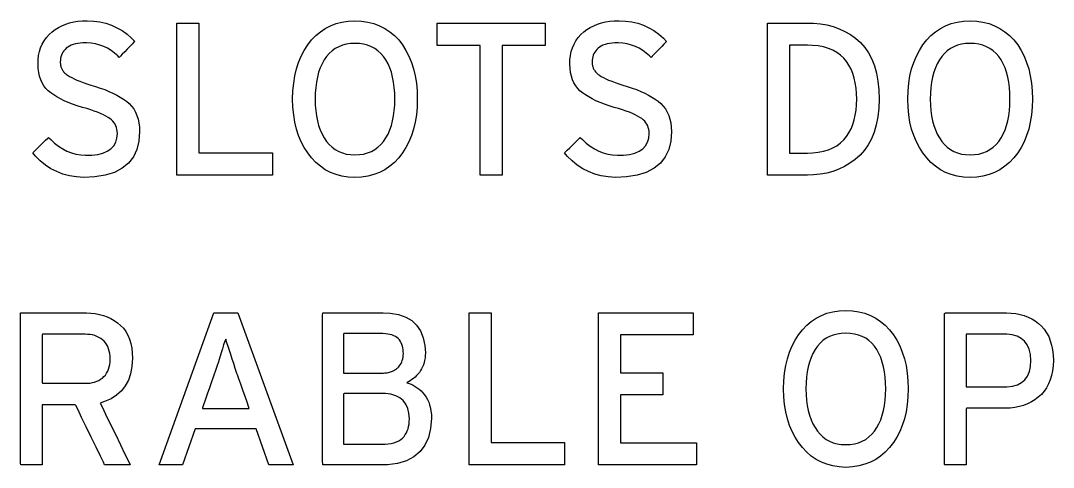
# Model space of a CAD drawing. Extents: x 1 to 47.7, y 0.2 to 33.4.
# Drawn here: x 3.026 to 4.81, y 18.392 to 19.162 of the extents above; entities that cross this region are included whole.
import ezdxf

# ---------------------------------------------------------------- set-up
doc = ezdxf.new("R2010")
doc.units = 0
doc.header["$MEASUREMENT"] = 0
doc.layers.add('6_0____DWG', color=7, linetype='CONTINUOUS')

msp = doc.modelspace()

# ---------------------------------------------------------------- linework, layer by layer
at = {"layer": '6_0____DWG'}
for points in [[(3.2319, 18.9712), (3.2308, 18.9546), (3.2273, 18.94), (3.2213, 18.9273), (3.2128, 18.9165), (3.2019, 18.9077), (3.1885, 18.9007), (3.1726, 18.8958), (3.1543, 18.8927), (3.1353, 18.8917), (3.1227, 18.8927), (3.1108, 18.8947), (3.0995, 18.8978), (3.0888, 18.9019), (3.0788, 18.907), (3.0693, 18.9131), (3.0604, 18.9203), (3.0521, 18.9284), (3.0474, 18.9342), (3.0491, 18.9358), (3.0522, 18.9389), (3.0563, 18.943), (3.0608, 18.9475), (3.0654, 18.9521), (3.0695, 18.9562), (3.0727, 18.9593), (3.0744, 18.9611), (3.0783, 18.9574), (3.0849, 18.9512), (3.0918, 18.9458), (3.099, 18.9413), (3.1064, 18.9375), (3.1141, 18.9344), (3.122, 18.9322), (3.1302, 18.9308), (3.1387, 18.9301), (3.1495, 18.9303), (3.1597, 18.9316), (3.1686, 18.9338), (3.1761, 18.937), (3.1823, 18.9412), (3.1871, 18.9464), (3.1906, 18.9526), (3.1927, 18.9598), (3.1934, 18.968), (3.1933, 18.9715), (3.1928, 18.9748), (3.192, 18.9778), (3.1909, 18.9808), (3.1895, 18.9836), (3.1878, 18.9862), (3.1857, 18.9888), (3.1833, 18.9912), (3.1806, 18.9934), (3.1773, 18.9956), (3.1735, 18.9979), (3.1693, 19), (3.1645, 19.0022), (3.1593, 19.0043), (3.1536, 19.0065), (3.1474, 19.0085), (3.1407, 19.0106), (3.133, 19.0128), (3.1243, 19.0155), (3.1162, 19.0183), (3.1086, 19.0212), (3.1016, 19.0243), (3.095, 19.0275), (3.089, 19.0308), (3.0835, 19.0343), (3.0785, 19.0379), (3.074, 19.0416), (3.0701, 19.0456), (3.0666, 19.0502), (3.0636, 19.0552), (3.0612, 19.0606), (3.0592, 19.0665), (3.0578, 19.0729), (3.0569, 19.0798), (3.0565, 19.0871), (3.0567, 19.0948), (3.0575, 19.1022), (3.059, 19.1091), (3.061, 19.1157), (3.0637, 19.1219), (3.067, 19.1278), (3.0709, 19.1332), (3.0755, 19.1383), (3.0806, 19.1429), (3.086, 19.147), (3.0918, 19.1506), (3.0978, 19.1537), (3.1042, 19.1563), (3.111, 19.1585), (3.118, 19.1602), (3.1254, 19.1614), (3.1331, 19.1622), (3.1414, 19.1624), (3.1526, 19.1618), (3.1633, 19.1603), (3.1736, 19.1579), (3.1834, 19.1546), (3.1927, 19.1503), (3.2017, 19.1452), (3.2101, 19.1392), (3.2181, 19.1323), (3.2235, 19.1267), (3.222, 19.1252), (3.219, 19.1221), (3.2151, 19.118), (3.2106, 19.1134), (3.2061, 19.1087), (3.2019, 19.1044), (3.1987, 19.1011), (3.1968, 19.0991), (3.1941, 19.1015), (3.1885, 19.1066), (3.1826, 19.111), (3.1764, 19.1148), (3.1698, 19.1179), (3.1629, 19.1204), (3.1556, 19.1222), (3.148, 19.1234), (3.14, 19.124), (3.134, 19.1239), (3.1293, 19.1236), (3.125, 19.123), (3.1209, 19.1222), (3.1172, 19.1212), (3.1138, 19.12), (3.1106, 19.1185), (3.1078, 19.1168), (3.1053, 19.1149), (3.1031, 19.1128), (3.1012, 19.1105), (3.0995, 19.1081), (3.0981, 19.1056), (3.0969, 19.1029), (3.096, 19.1002), (3.0954, 19.0973), (3.095, 19.0943), (3.0949, 19.0913), (3.0949, 19.0897), (3.095, 19.0883), (3.0952, 19.0869), (3.0954, 19.0855), (3.0957, 19.0842), (3.0961, 19.0829), (3.0965, 19.0817), (3.097, 19.0805), (3.0975, 19.0793), (3.0982, 19.0781), (3.0989, 19.0768), (3.0998, 19.0756), (3.1007, 19.0744), (3.1018, 19.0732), (3.1029, 19.0721), (3.1042, 19.0709), (3.1056, 19.0698), (3.1076, 19.0683), (3.1109, 19.0662), (3.1146, 19.0641), (3.1188, 19.062), (3.1236, 19.0599), (3.1288, 19.0578), (3.1346, 19.0556), (3.1409, 19.0535), (3.1477, 19.0513), (3.1557, 19.0488), (3.1639, 19.0462), (3.1716, 19.0434), (3.1789, 19.0404), (3.1858, 19.0373), (3.1923, 19.034), (3.1983, 19.0306), (3.2039, 19.027), (3.2091, 19.0233), (3.2138, 19.0193), (3.218, 19.0149), (3.2216, 19.01), (3.2247, 19.0046), (3.2272, 18.9989), (3.2292, 18.9926), (3.2306, 18.9859), (3.2315, 18.9788)], [(3.7114, 19.0271), (3.7109, 19.0132), (3.7097, 18.9999), (3.7077, 18.9872), (3.7049, 18.9753), (3.7013, 18.964), (3.6969, 18.9534), (3.6918, 18.9435), (3.6859, 18.9343), (3.6792, 18.9256), (3.6718, 18.9178), (3.6638, 18.9111), (3.6553, 18.9053), (3.6461, 18.9006), (3.6364, 18.8968), (3.626, 18.8941), (3.6151, 18.8923), (3.6036, 18.8916), (3.5922, 18.8923), (3.5813, 18.8941), (3.5711, 18.8968), (3.5615, 18.9006), (3.5524, 18.9053), (3.544, 18.9111), (3.5362, 18.9178), (3.5289, 18.9256), (3.5222, 18.9343), (3.5162, 18.9435), (3.5109, 18.9534), (3.5065, 18.964), (3.5028, 18.9753), (3.4999, 18.9872), (3.4979, 18.9999), (3.4966, 19.0132), (3.4961, 19.0271), (3.4966, 19.0411), (3.4979, 19.0544), (3.4999, 19.0671), (3.5028, 19.0791), (3.5065, 19.0904), (3.5109, 19.1011), (3.5162, 19.1111), (3.5222, 19.1205), (3.5289, 19.1291), (3.5362, 19.1368), (3.544, 19.1434), (3.5524, 19.1491), (3.5615, 19.1538), (3.5711, 19.1574), (3.5813, 19.1601), (3.5922, 19.1618), (3.6036, 19.1624), (3.6151, 19.1618), (3.626, 19.1601), (3.6364, 19.1574), (3.6461, 19.1538), (3.6553, 19.1491), (3.6638, 19.1434), (3.6718, 19.1368), (3.6792, 19.1291), (3.6859, 19.1205), (3.6918, 19.1111), (3.6969, 19.1011), (3.7013, 19.0904), (3.7049, 19.0791), (3.7077, 19.0671), (3.7097, 19.0544), (3.7109, 19.0411)], [(4.1501, 18.9712), (4.1491, 18.9546), (4.1455, 18.94), (4.1395, 18.9273), (4.1311, 18.9165), (4.1202, 18.9077), (4.1068, 18.9007), (4.0909, 18.8958), (4.0726, 18.8927), (4.0535, 18.8917), (4.041, 18.8927), (4.0291, 18.8947), (4.0178, 18.8978), (4.0071, 18.9019), (3.997, 18.907), (3.9875, 18.9131), (3.9786, 18.9203), (3.9704, 18.9284), (3.9657, 18.9342), (3.9673, 18.9358), (3.9704, 18.9389), (3.9745, 18.943), (3.9791, 18.9475), (3.9837, 18.9521), (3.9878, 18.9562), (3.9909, 18.9593), (3.9927, 18.9611), (3.9965, 18.9574), (4.0032, 18.9512), (4.0101, 18.9458), (4.0172, 18.9413), (4.0247, 18.9375), (4.0324, 18.9344), (4.0403, 18.9322), (4.0485, 18.9308), (4.057, 18.9301), (4.0677, 18.9303), (4.078, 18.9316), (4.0869, 18.9338), (4.0944, 18.937), (4.1006, 18.9412), (4.1054, 18.9464), (4.1089, 18.9526), (4.111, 18.9598), (4.1117, 18.968), (4.1116, 18.9715), (4.1111, 18.9748), (4.1103, 18.9778), (4.1092, 18.9808), (4.1078, 18.9836), (4.106, 18.9862), (4.104, 18.9888), (4.1016, 18.9912), (4.0989, 18.9934), (4.0956, 18.9956), (4.0918, 18.9979), (4.0875, 19), (4.0828, 19.0022), (4.0776, 19.0043), (4.0718, 19.0065), (4.0656, 19.0085), (4.059, 19.0106), (4.0512, 19.0128), (4.0426, 19.0155), (4.0345, 19.0183), (4.0269, 19.0212), (4.0199, 19.0243), (4.0133, 19.0275), (4.0073, 19.0308), (4.0018, 19.0343), (3.9968, 19.0379), (3.9923, 19.0416), (3.9883, 19.0456), (3.9849, 19.0502), (3.9819, 19.0552), (3.9795, 19.0606), (3.9775, 19.0665), (3.9761, 19.0729), (3.9752, 19.0798), (3.9748, 19.0871), (3.975, 19.0948), (3.9758, 19.1022), (3.9772, 19.1091), (3.9793, 19.1157), (3.982, 19.1219), (3.9853, 19.1278), (3.9892, 19.1332), (3.9937, 19.1383), (3.9989, 19.1429), (4.0043, 19.147), (4.01, 19.1506), (4.0161, 19.1537), (4.0225, 19.1563), (4.0292, 19.1585), (4.0363, 19.1602), (4.0437, 19.1614), (4.0514, 19.1622), (4.0597, 19.1624), (4.0709, 19.1618), (4.0816, 19.1603), (4.0919, 19.1579), (4.1017, 19.1546), (4.111, 19.1503), (4.1199, 19.1452), (4.1284, 19.1392), (4.1364, 19.1323), (4.1417, 19.1267), (4.1403, 19.1252), (4.1373, 19.1221), (4.1334, 19.118), (4.1289, 19.1134), (4.1243, 19.1087), (4.1202, 19.1044), (4.117, 19.1011), (4.1151, 19.0991), (4.1123, 19.1015), (4.1068, 19.1066), (4.1009, 19.111), (4.0947, 19.1148), (4.0881, 19.1179), (4.0812, 19.1204), (4.0739, 19.1222), (4.0663, 19.1234), (4.0583, 19.124), (4.0523, 19.1239), (4.0476, 19.1236), (4.0433, 19.123), (4.0392, 19.1222), (4.0355, 19.1212), (4.032, 19.12), (4.0289, 19.1185), (4.0261, 19.1168), (4.0236, 19.1149), (4.0214, 19.1128), (4.0195, 19.1105), (4.0178, 19.1081), (4.0164, 19.1056), (4.0152, 19.1029), (4.0143, 19.1002), (4.0137, 19.0973), (4.0133, 19.0943), (4.0132, 19.0913), (4.0132, 19.0897), (4.0133, 19.0883), (4.0135, 19.0869), (4.0137, 19.0855), (4.014, 19.0842), (4.0143, 19.0829), (4.0148, 19.0817), (4.0152, 19.0805), (4.0158, 19.0793), (4.0164, 19.0781), (4.0172, 19.0768), (4.018, 19.0756), (4.019, 19.0744), (4.02, 19.0732), (4.0212, 19.0721), (4.0225, 19.0709), (4.0239, 19.0698), (4.0259, 19.0683), (4.0291, 19.0662), (4.0329, 19.0641), (4.0371, 19.062), (4.0418, 19.0599), (4.0471, 19.0578), (4.0529, 19.0556), (4.0592, 19.0535), (4.066, 19.0513), (4.074, 19.0488), (4.0822, 19.0462), (4.0899, 19.0434), (4.0972, 19.0404), (4.1041, 19.0373), (4.1106, 19.034), (4.1166, 19.0306), (4.1222, 19.027), (4.1274, 19.0233), (4.1321, 19.0193), (4.1362, 19.0149), (4.1399, 19.01), (4.1429, 19.0046), (4.1455, 18.9989), (4.1474, 18.9926), (4.1489, 18.9859), (4.1498, 18.9788)], [(4.509, 19.027), (4.5083, 19.0113), (4.5067, 18.9966), (4.504, 18.9829), (4.5004, 18.9703), (4.4958, 18.9587), (4.4901, 18.9482), (4.4835, 18.9387), (4.4759, 18.9302), (4.4674, 18.9229), (4.4585, 18.9164), (4.4491, 18.9109), (4.4393, 18.9062), (4.429, 18.9023), (4.4183, 18.8994), (4.4071, 18.8973), (4.3955, 18.8962), (4.3851, 18.8958), (4.3817, 18.8958), (4.374, 18.8958), (4.3634, 18.8958), (4.3514, 18.8958), (4.3393, 18.8958), (4.3284, 18.8958), (4.3202, 18.8958), (4.3161, 18.8958), (4.3159, 18.9012), (4.3159, 18.924), (4.3159, 18.9599), (4.3159, 19.0038), (4.3159, 19.0503), (4.3159, 19.0941), (4.3159, 19.1301), (4.3159, 19.1529), (4.3161, 19.1582), (4.3202, 19.1582), (4.3284, 19.1582), (4.3393, 19.1582), (4.3514, 19.1582), (4.3634, 19.1582), (4.374, 19.1582), (4.3817, 19.1582), (4.3851, 19.1582), (4.3957, 19.158), (4.4075, 19.1569), (4.4188, 19.155), (4.4297, 19.1522), (4.44, 19.1485), (4.4499, 19.1439), (4.4593, 19.1384), (4.4682, 19.132), (4.4765, 19.1247), (4.484, 19.1162), (4.4905, 19.1067), (4.496, 19.0961), (4.5006, 19.0844), (4.5041, 19.0717), (4.5067, 19.0579), (4.5084, 19.043)], [(4.7736, 19.0271), (4.7731, 19.0132), (4.7719, 18.9999), (4.7699, 18.9872), (4.7671, 18.9753), (4.7635, 18.964), (4.7591, 18.9534), (4.754, 18.9435), (4.7481, 18.9343), (4.7414, 18.9256), (4.734, 18.9178), (4.726, 18.9111), (4.7175, 18.9053), (4.7083, 18.9006), (4.6986, 18.8968), (4.6882, 18.8941), (4.6773, 18.8923), (4.6658, 18.8916), (4.6544, 18.8923), (4.6435, 18.8941), (4.6333, 18.8968), (4.6237, 18.9006), (4.6146, 18.9053), (4.6062, 18.9111), (4.5984, 18.9178), (4.5911, 18.9256), (4.5844, 18.9343), (4.5784, 18.9435), (4.5731, 18.9534), (4.5687, 18.964), (4.565, 18.9753), (4.5621, 18.9872), (4.5601, 18.9999), (4.5588, 19.0132), (4.5583, 19.0271), (4.5588, 19.0411), (4.5601, 19.0544), (4.5621, 19.0671), (4.565, 19.0791), (4.5687, 19.0904), (4.5731, 19.1011), (4.5784, 19.1111), (4.5844, 19.1205), (4.5911, 19.1291), (4.5984, 19.1368), (4.6062, 19.1434), (4.6146, 19.1491), (4.6237, 19.1538), (4.6333, 19.1574), (4.6435, 19.1601), (4.6544, 19.1618), (4.6658, 19.1624), (4.6773, 19.1618), (4.6882, 19.1601), (4.6986, 19.1574), (4.7083, 19.1538), (4.7175, 19.1491), (4.726, 19.1434), (4.734, 19.1368), (4.7414, 19.1291), (4.7481, 19.1205), (4.754, 19.1111), (4.7591, 19.1011), (4.7635, 19.0904), (4.7671, 19.0791), (4.7699, 19.0671), (4.7719, 19.0544), (4.7731, 19.0411)], [(3.6726, 19.0271), (3.6724, 19.0374), (3.6717, 19.0472), (3.6705, 19.0565), (3.6688, 19.0652), (3.6666, 19.0733), (3.664, 19.081), (3.6608, 19.0881), (3.6572, 19.0947), (3.6531, 19.1006), (3.6485, 19.1059), (3.6435, 19.1104), (3.638, 19.1143), (3.632, 19.1174), (3.6256, 19.1199), (3.6187, 19.1217), (3.6114, 19.1228), (3.6036, 19.1233), (3.5959, 19.1228), (3.5888, 19.1217), (3.582, 19.1199), (3.5757, 19.1174), (3.5698, 19.1143), (3.5643, 19.1104), (3.5593, 19.1059), (3.5548, 19.1006), (3.5506, 19.0947), (3.5469, 19.0881), (3.5437, 19.081), (3.541, 19.0733), (3.5388, 19.0652), (3.5371, 19.0565), (3.5359, 19.0472), (3.5351, 19.0374), (3.5349, 19.0271), (3.5351, 19.0169), (3.5359, 19.0073), (3.5371, 18.9981), (3.5388, 18.9895), (3.541, 18.9814), (3.5437, 18.9738), (3.5469, 18.9668), (3.5506, 18.9603), (3.5548, 18.9542), (3.5593, 18.9487), (3.5643, 18.944), (3.5698, 18.9399), (3.5757, 18.9366), (3.582, 18.9341), (3.5888, 18.9322), (3.5959, 18.9312), (3.6036, 18.9308), (3.6114, 18.9312), (3.6187, 18.9322), (3.6256, 18.9341), (3.632, 18.9366), (3.638, 18.9399), (3.6435, 18.944), (3.6485, 18.9487), (3.6531, 18.9542), (3.6572, 18.9603), (3.6608, 18.9668), (3.664, 18.9738), (3.6666, 18.9814), (3.6688, 18.9895), (3.6705, 18.9981), (3.6717, 19.0073), (3.6724, 19.0169)], [(4.4702, 19.027), (4.47, 19.0368), (4.4691, 19.0462), (4.4677, 19.055), (4.4658, 19.0633), (4.4633, 19.0712), (4.4603, 19.0786), (4.4567, 19.0855), (4.4525, 19.0919), (4.4477, 19.0978), (4.4421, 19.1031), (4.4358, 19.1076), (4.4288, 19.1115), (4.4212, 19.1146), (4.4128, 19.117), (4.4038, 19.1188), (4.394, 19.1198), (4.3851, 19.1202), (4.3836, 19.1202), (4.3801, 19.1202), (4.3753, 19.1202), (4.3699, 19.1202), (4.3645, 19.1202), (4.3596, 19.1202), (4.3559, 19.1202), (4.354, 19.1202), (4.3539, 19.1164), (4.3539, 19.1002), (4.3539, 19.0747), (4.3539, 19.0435), (4.3539, 19.0105), (4.3539, 18.9794), (4.3539, 18.9539), (4.3539, 18.9377), (4.354, 18.9339), (4.3559, 18.9339), (4.3596, 18.9339), (4.3645, 18.9339), (4.3699, 18.9339), (4.3753, 18.9339), (4.3801, 18.9339), (4.3836, 18.9339), (4.3851, 18.9339), (4.394, 18.9342), (4.4038, 18.9353), (4.4128, 18.9371), (4.4212, 18.9396), (4.4288, 18.9428), (4.4358, 18.9467), (4.4421, 18.9514), (4.4477, 18.9567), (4.4525, 18.9627), (4.4567, 18.9691), (4.4603, 18.976), (4.4633, 18.9833), (4.4658, 18.9911), (4.4677, 18.9994), (4.4691, 19.0081), (4.47, 19.0173)], [(4.7348, 19.0271), (4.7346, 19.0374), (4.7339, 19.0472), (4.7327, 19.0565), (4.731, 19.0652), (4.7288, 19.0733), (4.7262, 19.081), (4.723, 19.0881), (4.7194, 19.0947), (4.7153, 19.1006), (4.7107, 19.1059), (4.7057, 19.1104), (4.7002, 19.1143), (4.6942, 19.1174), (4.6878, 19.1199), (4.6809, 19.1217), (4.6736, 19.1228), (4.6658, 19.1233), (4.6581, 19.1228), (4.6509, 19.1217), (4.6442, 19.1199), (4.6379, 19.1174), (4.632, 19.1143), (4.6265, 19.1104), (4.6215, 19.1059), (4.617, 19.1006), (4.6128, 19.0947), (4.6091, 19.0881), (4.6059, 19.081), (4.6032, 19.0733), (4.601, 19.0652), (4.5993, 19.0565), (4.5981, 19.0472), (4.5973, 19.0374), (4.5971, 19.0271), (4.5973, 19.0169), (4.5981, 19.0073), (4.5993, 18.9981), (4.601, 18.9895), (4.6032, 18.9814), (4.6059, 18.9738), (4.6091, 18.9668), (4.6128, 18.9603), (4.617, 18.9542), (4.6215, 18.9487), (4.6265, 18.944), (4.632, 18.9399), (4.6379, 18.9366), (4.6442, 18.9341), (4.6509, 18.9322), (4.6581, 18.9312), (4.6658, 18.9308), (4.6736, 18.9312), (4.6809, 18.9322), (4.6878, 18.9341), (4.6942, 18.9366), (4.7002, 18.9399), (4.7057, 18.944), (4.7107, 18.9487), (4.7153, 18.9542), (4.7194, 18.9603), (4.723, 18.9668), (4.7262, 18.9738), (4.7288, 18.9814), (4.731, 18.9895), (4.7327, 18.9981), (4.7339, 19.0073), (4.7346, 19.0169)], [(3.2196, 18.5798), (3.2186, 18.5658), (3.2162, 18.5532), (3.2124, 18.542), (3.2071, 18.532), (3.2003, 18.5234), (3.1921, 18.516), (3.1825, 18.51), (3.1714, 18.5054), (3.1639, 18.5025), (3.1671, 18.4959), (3.1731, 18.4834), (3.1811, 18.4669), (3.19, 18.4486), (3.1988, 18.4304), (3.2066, 18.4142), (3.2125, 18.4021), (3.2154, 18.3961), (3.2146, 18.3958), (3.2109, 18.3958), (3.2051, 18.3958), (3.198, 18.3958), (3.1904, 18.3958), (3.1832, 18.3958), (3.177, 18.3958), (3.1729, 18.3958), (3.1715, 18.3959), (3.1693, 18.4004), (3.1641, 18.4111), (3.1568, 18.4262), (3.1484, 18.4437), (3.1397, 18.4615), (3.1317, 18.4779), (3.1255, 18.4909), (3.1218, 18.4985), (3.1207, 18.4997), (3.1169, 18.4997), (3.1099, 18.4997), (3.101, 18.4997), (3.0911, 18.4997), (3.0814, 18.4997), (3.0729, 18.4997), (3.0667, 18.4997), (3.0638, 18.4997), (3.0638, 18.4971), (3.0638, 18.4878), (3.0638, 18.4737), (3.0638, 18.4567), (3.0638, 18.4388), (3.0638, 18.4218), (3.0638, 18.4077), (3.0638, 18.3985), (3.0637, 18.3958), (3.0619, 18.3958), (3.0578, 18.3958), (3.0523, 18.3958), (3.046, 18.3958), (3.0396, 18.3958), (3.0338, 18.3958), (3.0293, 18.3958), (3.0267, 18.3958), (3.0264, 18.3988), (3.0264, 18.418), (3.0264, 18.4508), (3.0264, 18.4922), (3.0264, 18.5374), (3.0264, 18.5815), (3.0264, 18.6195), (3.0264, 18.6467), (3.0264, 18.6581), (3.0299, 18.6582), (3.0404, 18.6582), (3.0559, 18.6582), (3.0743, 18.6582), (3.0935, 18.6582), (3.1116, 18.6582), (3.1263, 18.6582), (3.1357, 18.6582), (3.1401, 18.6582), (3.1478, 18.6578), (3.1553, 18.6569), (3.1625, 18.6555), (3.1693, 18.6536), (3.1759, 18.6513), (3.1821, 18.6484), (3.1881, 18.645), (3.1937, 18.6411), (3.199, 18.6366), (3.2038, 18.6315), (3.2079, 18.6259), (3.2114, 18.6196), (3.2143, 18.6128), (3.2165, 18.6054), (3.2182, 18.5975), (3.2192, 18.5889)], [(3.7358, 18.4763), (3.7344, 18.4586), (3.7307, 18.4431), (3.7246, 18.4298), (3.7163, 18.4187), (3.7056, 18.4097), (3.6926, 18.403), (3.6773, 18.3985), (3.6597, 18.3962), (3.6481, 18.3958), (3.6412, 18.3958), (3.6289, 18.3958), (3.613, 18.3958), (3.5955, 18.3958), (3.5783, 18.3958), (3.5633, 18.3958), (3.5526, 18.3958), (3.548, 18.3958), (3.5479, 18.4037), (3.5479, 18.4286), (3.5479, 18.4654), (3.5479, 18.5092), (3.5479, 18.555), (3.5479, 18.5976), (3.5479, 18.6322), (3.5479, 18.6537), (3.5484, 18.6582), (3.5548, 18.6582), (3.567, 18.6582), (3.5831, 18.6582), (3.6012, 18.6582), (3.6191, 18.6582), (3.6349, 18.6582), (3.6466, 18.6582), (3.6522, 18.6582), (3.6648, 18.6576), (3.679, 18.6552), (3.6913, 18.6509), (3.7017, 18.6448), (3.7102, 18.6368), (3.7169, 18.627), (3.7216, 18.6153), (3.7244, 18.6018), (3.7253, 18.5891), (3.7251, 18.5846), (3.7247, 18.5803), (3.724, 18.5762), (3.7231, 18.5723), (3.722, 18.5686), (3.7205, 18.5651), (3.7189, 18.5617), (3.717, 18.5585), (3.7149, 18.5555), (3.7126, 18.5527), (3.7102, 18.55), (3.7077, 18.5475), (3.705, 18.5452), (3.7021, 18.543), (3.6991, 18.5409), (3.6959, 18.539), (3.6934, 18.5374), (3.6971, 18.5364), (3.7007, 18.535), (3.7043, 18.5333), (3.7078, 18.5314), (3.7112, 18.5291), (3.7145, 18.5265), (3.7178, 18.5236), (3.721, 18.5203), (3.724, 18.5168), (3.7267, 18.5129), (3.7291, 18.5087), (3.7311, 18.5042), (3.7327, 18.4993), (3.734, 18.494), (3.735, 18.4885), (3.7356, 18.4826)], [(4.559, 18.5271), (4.5585, 18.5132), (4.5573, 18.4999), (4.5553, 18.4872), (4.5525, 18.4753), (4.5489, 18.464), (4.5445, 18.4534), (4.5394, 18.4435), (4.5335, 18.4343), (4.5268, 18.4256), (4.5194, 18.4178), (4.5114, 18.4111), (4.5029, 18.4053), (4.4937, 18.4006), (4.484, 18.3968), (4.4736, 18.3941), (4.4627, 18.3923), (4.4512, 18.3916), (4.4398, 18.3923), (4.4289, 18.3941), (4.4187, 18.3968), (4.4091, 18.4006), (4.4, 18.4053), (4.3916, 18.4111), (4.3838, 18.4178), (4.3765, 18.4256), (4.3698, 18.4343), (4.3638, 18.4435), (4.3585, 18.4534), (4.3541, 18.464), (4.3504, 18.4753), (4.3475, 18.4872), (4.3455, 18.4999), (4.3442, 18.5132), (4.3437, 18.5271), (4.3442, 18.5411), (4.3455, 18.5544), (4.3475, 18.5671), (4.3504, 18.5791), (4.3541, 18.5904), (4.3585, 18.6011), (4.3638, 18.6111), (4.3698, 18.6205), (4.3765, 18.6291), (4.3838, 18.6368), (4.3916, 18.6434), (4.4, 18.6491), (4.4091, 18.6538), (4.4187, 18.6574), (4.4289, 18.6601), (4.4398, 18.6618), (4.4512, 18.6624), (4.4627, 18.6618), (4.4736, 18.6601), (4.484, 18.6574), (4.4937, 18.6538), (4.5029, 18.6491), (4.5114, 18.6434), (4.5194, 18.6368), (4.5268, 18.6291), (4.5335, 18.6205), (4.5394, 18.6111), (4.5445, 18.6011), (4.5489, 18.5904), (4.5525, 18.5791), (4.5553, 18.5671), (4.5573, 18.5544), (4.5585, 18.5411)], [(4.8097, 18.5761), (4.8093, 18.5669), (4.8083, 18.5583), (4.8066, 18.5501), (4.8043, 18.5425), (4.8014, 18.5355), (4.7979, 18.5289), (4.7938, 18.5229), (4.789, 18.5175), (4.7837, 18.5125), (4.7779, 18.5082), (4.7718, 18.5044), (4.7653, 18.5011), (4.7583, 18.4985), (4.751, 18.4964), (4.7432, 18.4949), (4.735, 18.494), (4.7264, 18.4936), (4.7235, 18.4936), (4.7172, 18.4936), (4.7078, 18.4936), (4.6967, 18.4936), (4.6851, 18.4936), (4.6743, 18.4936), (4.6656, 18.4936), (4.6601, 18.4936), (4.659, 18.4932), (4.659, 18.4872), (4.659, 18.4758), (4.659, 18.4607), (4.659, 18.4438), (4.659, 18.427), (4.659, 18.4122), (4.659, 18.4013), (4.659, 18.396), (4.6581, 18.3958), (4.6548, 18.3958), (4.6497, 18.3958), (4.6436, 18.3958), (4.6371, 18.3958), (4.6309, 18.3958), (4.6258, 18.3958), (4.6225, 18.3958), (4.6217, 18.3964), (4.6217, 18.4104), (4.6217, 18.4397), (4.6217, 18.4795), (4.6217, 18.5245), (4.6217, 18.5698), (4.6217, 18.6103), (4.6217, 18.6411), (4.6217, 18.6571), (4.6235, 18.6582), (4.6322, 18.6582), (4.6462, 18.6582), (4.6635, 18.6582), (4.6821, 18.6582), (4.6998, 18.6582), (4.7147, 18.6582), (4.7248, 18.6582), (4.7289, 18.6582), (4.7371, 18.6579), (4.7449, 18.657), (4.7524, 18.6556), (4.7594, 18.6536), (4.7662, 18.651), (4.7725, 18.6479), (4.7785, 18.6443), (4.7841, 18.6401), (4.7893, 18.6353), (4.794, 18.6298), (4.7981, 18.6239), (4.8016, 18.6173), (4.8044, 18.6102), (4.8067, 18.6025), (4.8083, 18.5943), (4.8093, 18.5855)], [(3.1812, 18.5787), (3.1809, 18.5835), (3.1804, 18.5881), (3.1795, 18.5923), (3.1784, 18.5963), (3.1769, 18.6), (3.1751, 18.6033), (3.173, 18.6064), (3.1706, 18.6091), (3.1679, 18.6117), (3.1649, 18.614), (3.1616, 18.6159), (3.1582, 18.6176), (3.1545, 18.6189), (3.1505, 18.62), (3.1463, 18.6207), (3.1419, 18.6211), (3.1378, 18.6213), (3.1342, 18.6213), (3.126, 18.6213), (3.1147, 18.6213), (3.1018, 18.6213), (3.0888, 18.6213), (3.0772, 18.6213), (3.0684, 18.6213), (3.064, 18.6213), (3.0638, 18.6195), (3.0638, 18.6122), (3.0638, 18.6006), (3.0638, 18.5864), (3.0638, 18.5714), (3.0638, 18.5573), (3.0638, 18.5457), (3.0638, 18.5383), (3.064, 18.5366), (3.0684, 18.5366), (3.0772, 18.5366), (3.0888, 18.5366), (3.1018, 18.5366), (3.1147, 18.5366), (3.126, 18.5366), (3.1342, 18.5366), (3.1378, 18.5366), (3.1418, 18.5367), (3.1462, 18.5371), (3.1503, 18.5378), (3.1542, 18.5388), (3.1579, 18.5401), (3.1613, 18.5417), (3.1645, 18.5435), (3.1675, 18.5457), (3.1703, 18.5482), (3.1728, 18.5509), (3.1749, 18.5539), (3.1768, 18.5573), (3.1783, 18.5609), (3.1795, 18.5649), (3.1804, 18.5692), (3.1809, 18.5738)], [(3.6873, 18.5879), (3.6872, 18.5913), (3.6869, 18.5946), (3.6863, 18.5978), (3.6856, 18.6008), (3.6846, 18.6037), (3.6835, 18.6064), (3.6821, 18.609), (3.6805, 18.6115), (3.6786, 18.6137), (3.6763, 18.6157), (3.6737, 18.6174), (3.6708, 18.6188), (3.6676, 18.62), (3.6641, 18.621), (3.6604, 18.6217), (3.6563, 18.6221), (3.652, 18.6224), (3.6494, 18.6224), (3.6425, 18.6224), (3.6325, 18.6224), (3.6209, 18.6224), (3.609, 18.6224), (3.598, 18.6224), (3.5894, 18.6224), (3.5845, 18.6224), (3.5838, 18.6217), (3.5838, 18.6168), (3.5838, 18.6082), (3.5838, 18.5973), (3.5838, 18.5854), (3.5838, 18.5738), (3.5838, 18.5639), (3.5838, 18.557), (3.5838, 18.5544), (3.5864, 18.5544), (3.5933, 18.5544), (3.6033, 18.5544), (3.6149, 18.5544), (3.6268, 18.5544), (3.6378, 18.5544), (3.6464, 18.5544), (3.6513, 18.5544), (3.6531, 18.5544), (3.6553, 18.5545), (3.6575, 18.5547), (3.6595, 18.5549), (3.6614, 18.5553), (3.6633, 18.5557), (3.6651, 18.5562), (3.6667, 18.5568), (3.6683, 18.5575), (3.6698, 18.5582), (3.6713, 18.559), (3.6727, 18.5598), (3.674, 18.5606), (3.6753, 18.5615), (3.6765, 18.5625), (3.6777, 18.5634), (3.6788, 18.5645), (3.6802, 18.5661), (3.6819, 18.5684), (3.6833, 18.5709), (3.6845, 18.5734), (3.6855, 18.5761), (3.6863, 18.5789), (3.6868, 18.5818), (3.6872, 18.5848)], [(4.5202, 18.5271), (4.52, 18.5374), (4.5193, 18.5472), (4.5181, 18.5565), (4.5164, 18.5652), (4.5142, 18.5733), (4.5116, 18.581), (4.5084, 18.5881), (4.5048, 18.5947), (4.5007, 18.6006), (4.4961, 18.6059), (4.4911, 18.6104), (4.4856, 18.6143), (4.4796, 18.6174), (4.4732, 18.6199), (4.4663, 18.6217), (4.459, 18.6228), (4.4512, 18.6233), (4.4435, 18.6228), (4.4363, 18.6217), (4.4296, 18.6199), (4.4233, 18.6174), (4.4174, 18.6143), (4.4119, 18.6104), (4.4069, 18.6059), (4.4024, 18.6006), (4.3982, 18.5947), (4.3945, 18.5881), (4.3913, 18.581), (4.3886, 18.5733), (4.3864, 18.5652), (4.3847, 18.5565), (4.3835, 18.5472), (4.3827, 18.5374), (4.3825, 18.5271), (4.3827, 18.5169), (4.3835, 18.5073), (4.3847, 18.4981), (4.3864, 18.4895), (4.3886, 18.4814), (4.3913, 18.4738), (4.3945, 18.4668), (4.3982, 18.4603), (4.4024, 18.4542), (4.4069, 18.4487), (4.4119, 18.444), (4.4174, 18.4399), (4.4233, 18.4366), (4.4296, 18.4341), (4.4363, 18.4322), (4.4435, 18.4312), (4.4512, 18.4308), (4.459, 18.4312), (4.4663, 18.4322), (4.4732, 18.4341), (4.4796, 18.4366), (4.4856, 18.4399), (4.4911, 18.444), (4.4961, 18.4487), (4.5007, 18.4542), (4.5048, 18.4603), (4.5084, 18.4668), (4.5116, 18.4738), (4.5142, 18.4814), (4.5164, 18.4895), (4.5181, 18.4981), (4.5193, 18.5073), (4.52, 18.5169)], [(4.7709, 18.5761), (4.77, 18.5864), (4.7679, 18.5953), (4.7646, 18.6029), (4.76, 18.6092), (4.7542, 18.6142), (4.7471, 18.6179), (4.7388, 18.6202), (4.7293, 18.6212), (4.7254, 18.6213), (4.7188, 18.6213), (4.7088, 18.6213), (4.6969, 18.6213), (4.6845, 18.6213), (4.6731, 18.6213), (4.6643, 18.6213), (4.6594, 18.6213), (4.659, 18.6199), (4.659, 18.6122), (4.659, 18.5997), (4.659, 18.5842), (4.659, 18.5677), (4.659, 18.5521), (4.659, 18.5396), (4.659, 18.532), (4.6594, 18.5306), (4.6643, 18.5306), (4.6731, 18.5306), (4.6845, 18.5306), (4.6969, 18.5306), (4.7088, 18.5306), (4.7188, 18.5306), (4.7254, 18.5306), (4.7294, 18.5306), (4.7391, 18.5317), (4.7475, 18.5341), (4.7547, 18.5379), (4.7605, 18.5429), (4.7651, 18.5492), (4.7683, 18.5569), (4.7702, 18.5658)], [(3.4, 18.5537), (3.397, 18.5623), (3.3943, 18.5706), (3.3916, 18.5785), (3.3891, 18.5861), (3.3868, 18.5933), (3.3846, 18.6002), (3.3825, 18.6067), (3.3806, 18.6129), (3.3788, 18.6093), (3.3769, 18.603), (3.3749, 18.5962), (3.3727, 18.5891), (3.3703, 18.5816), (3.3678, 18.5738), (3.365, 18.5655), (3.3622, 18.5569), (3.3606, 18.5524), (3.3589, 18.5473), (3.356, 18.539), (3.3524, 18.5287), (3.3486, 18.5178), (3.3451, 18.5075), (3.3422, 18.4992), (3.3404, 18.4941), (3.3406, 18.4932), (3.3464, 18.4932), (3.3568, 18.4932), (3.3703, 18.4932), (3.385, 18.4932), (3.3992, 18.4932), (3.411, 18.4932), (3.4189, 18.4932), (3.421, 18.4933), (3.4198, 18.4967), (3.4173, 18.5039), (3.4139, 18.5137), (3.4101, 18.5246), (3.4064, 18.5353), (3.4031, 18.5446), (3.4008, 18.5512)], [(3.6977, 18.4752), (3.6969, 18.4849), (3.6949, 18.4934), (3.6916, 18.5007), (3.687, 18.5067), (3.6812, 18.5116), (3.6741, 18.5152), (3.6658, 18.5176), (3.6562, 18.5188), (3.6515, 18.5189), (3.6455, 18.5189), (3.6361, 18.5189), (3.6244, 18.5189), (3.6121, 18.5189), (3.6004, 18.5189), (3.5909, 18.5189), (3.585, 18.5189), (3.5838, 18.5185), (3.5838, 18.5129), (3.5838, 18.5022), (3.5838, 18.4882), (3.5838, 18.4727), (3.5838, 18.4575), (3.5838, 18.4444), (3.5838, 18.4352), (3.5838, 18.4317), (3.5865, 18.4317), (3.5936, 18.4317), (3.6038, 18.4317), (3.6157, 18.4317), (3.6278, 18.4317), (3.6387, 18.4317), (3.647, 18.4317), (3.6513, 18.4317), (3.6556, 18.4318), (3.6612, 18.4322), (3.6664, 18.433), (3.6711, 18.4341), (3.6754, 18.4356), (3.6793, 18.4374), (3.6828, 18.4396), (3.6858, 18.4421), (3.6884, 18.445), (3.6906, 18.448), (3.6925, 18.4512), (3.6941, 18.4546), (3.6954, 18.4583), (3.6964, 18.4622), (3.6971, 18.4663), (3.6976, 18.4706)]]:
    msp.add_lwpolyline(points, close=True, dxfattribs=at)
for points in [[(3.2963, 18.8958), (3.2963, 19.1582), (3.3344, 19.1582), (3.3344, 18.9343), (3.4612, 18.9343), (3.4612, 18.8958), (3.2963, 18.8958)], [(3.8577, 19.1198), (3.8577, 18.8958), (3.8197, 18.8958), (3.8197, 19.1198), (3.7455, 19.1198), (3.7455, 19.1582), (3.9319, 19.1582), (3.9319, 19.1198), (3.8577, 19.1198)], [(3.4551, 18.3958), (3.4331, 18.4581), (3.328, 18.4581), (3.3062, 18.3958), (3.2654, 18.3958), (3.3599, 18.6582), (3.4016, 18.6582), (3.4972, 18.3958), (3.4551, 18.3958)], [(3.801, 18.3958), (3.801, 18.6582), (3.839, 18.6582), (3.839, 18.4343), (3.9658, 18.4343), (3.9658, 18.3958), (3.801, 18.3958)], [(4.024, 18.3958), (4.024, 18.6582), (4.1878, 18.6582), (4.1878, 18.6202), (4.0621, 18.6202), (4.0621, 18.5549), (4.1351, 18.5549), (4.1351, 18.5169), (4.0621, 18.5169), (4.0621, 18.4339), (4.1933, 18.4339), (4.1933, 18.3958), (4.024, 18.3958)]]:
    msp.add_lwpolyline(points, dxfattribs=at)

doc.saveas('drawing.dxf')
